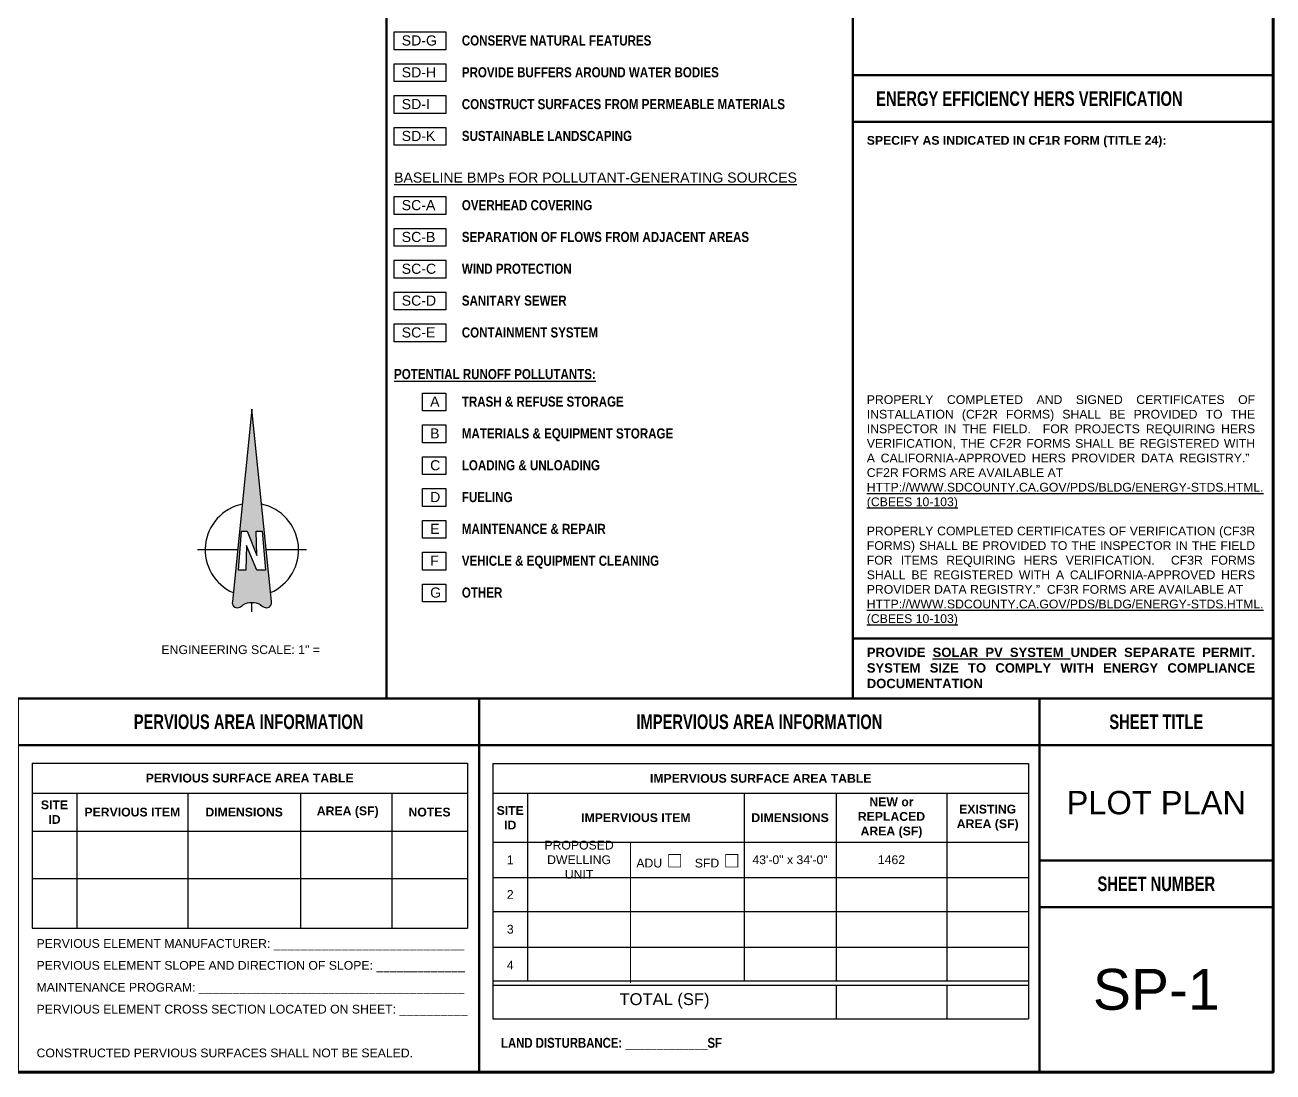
# Model space of a CAD drawing. Header units: inches. Extents: x -3572 to 2430, y -1517 to 3072.
# Drawn here: x 2077.68 to 2091.04, y 102.6 to 113.81 of the extents above; entities that cross this region are included whole.
import ezdxf
from ezdxf.enums import TextEntityAlignment as Align

# ---------------------------------------------------------------- set-up
doc = ezdxf.new("R2010")
doc.units = ezdxf.units.IN
doc.header["$MEASUREMENT"] = 0
doc.layers.add('Plot Plan Border', color=7, linetype='Continuous', lineweight=50)
doc.layers.add('Plot Plan Notes', color=7, linetype='Continuous')
doc.styles.add('Legend', font='ARIALNB.TTF')
doc.styles.get("Standard").update_dxf_attribs({"font": 'arial.ttf'})
doc.styles.add('TITLE', font='ARIALNB.TTF', dxfattribs={"height": 0.4})

# ---------------------------------------------------------------- blocks, each defined once
blk = doc.blocks.new('*T134')
at = {"layer": 'Plot Plan Notes', "color": 0, "linetype": 'ByBlock', "lineweight": -2, "transparency": 16777216}
for p, q in [((0, 0), (4.661, 0)), ((0, 0), (0, -1.766)), ((4.661, 0), (4.661, -1.766)), ((0, -0.319), (4.661, -0.319)), ((0.481, -0.319), (0.481, -1.766)), ((1.668, -0.319), (1.668, -1.766)), ((2.873, -0.319), (2.873, -1.766)), ((3.851, -0.319), (3.851, -1.766)), ((0, -0.729), (4.661, -0.729)), ((0, -1.236), (4.661, -1.236)), ((0, -1.766), (4.661, -1.766))]:
    blk.add_line(p, q, dxfattribs=at)
at = {"layer": 'Plot Plan Notes', "color": 0, "transparency": 16777216, "char_height": 0.09375, "attachment_point": 5}
for s, insert, width in [('{\\fArial|b1|i0|c0|p34;PERVIOUS SURFACE AREA TABLE}', (2.33, -0.16), 4.57648), ('{\\fArial|b1|i0|c0|p34;SITE ID}', (0.24, -0.524), 0.39609), ('{\\fArial|b1|i0|c0|p34;PERVIOUS ITEM}', (1.074, -0.524), 1.10304), ('{\\fArial|b1|i0|c0|p34;DIMENSIONS}', (2.271, -0.524), 1.12062), ('\\A1;{\\fArial|b1|i0|c0|p34; AREA (SF\\H1x;)}', (3.362, -0.524), 0.89376), ('{\\fArial|b1|i0|c0|p34;NOTES}', (4.256, -0.524), 0.72504)]:
    blk.add_mtext(s, dxfattribs=dict(at, insert=insert, width=width))
blk = doc.blocks.new('*T137')
at = {"layer": 'Defpoints', "color": 8, "linetype": 'ByBlock', "lineweight": 0, "transparency": 16777216}
blk.add_line((1.474, -0.842), (1.474, -2.35), dxfattribs=at)
at = {"layer": 'Plot Plan Notes', "color": 0, "linetype": 'ByBlock', "lineweight": -2, "transparency": 16777216}
for p, q in [((0, 0), (5.734, 0)), ((0, 0), (0, -2.35)), ((5.734, 0), (5.734, -2.35)), ((0, -0.319), (5.734, -0.319)), ((0.371, -0.319), (0.371, -0.842)), ((2.688, -0.319), (2.688, -1.22)), ((3.674, -0.319), (3.674, -2.326)), ((4.859, -0.319), (4.859, -2.326)), ((0, -0.842), (0.371, -0.842)), ((1.474, -0.842), (5.734, -0.842)), ((0, -1.22), (0.371, -1.22)), ((2.688, -1.22), (5.734, -1.22)), ((0, -1.583), (0.371, -1.583)), ((2.688, -1.583), (5.734, -1.583)), ((0, -1.966), (0.371, -1.966)), ((2.688, -1.966), (5.734, -1.966))]:
    blk.add_line(p, q, dxfattribs=at)
at = {"layer": 'Plot Plan Notes', "color": 0, "lineweight": -2, "transparency": 16777216}
for p, q in [((0.371, -0.842), (1.474, -0.842)), ((0.371, -0.842), (0.371, -2.326)), ((0.371, -1.22), (2.688, -1.22)), ((2.688, -1.22), (2.688, -2.326)), ((0.371, -1.583), (2.688, -1.583)), ((0.371, -1.966), (2.688, -1.966)), ((0, -2.326), (5.734, -2.326)), ((0, -2.35), (0, -2.733)), ((0, -2.373), (5.734, -2.373)), ((3.674, -2.373), (3.674, -2.733)), ((4.859, -2.373), (4.859, -2.733)), ((5.734, -2.35), (5.734, -2.733)), ((0, -2.733), (5.734, -2.733))]:
    blk.add_line(p, q, dxfattribs=at)
at = {"layer": 'Plot Plan Notes', "color": 0, "transparency": 16777216, "attachment_point": 5}
for s, insert, char_height, width in [('{\\fArial|b1|i0|c0|p34;IMPERVIOUS SURFACE AREA TABLE}', (2.867, -0.16), 0.09375, 5.64977), ('{\\fArial|b1|i0|c0|p34;NEW or REPLACED AREA (\\A1;SF\\A0;)}', (4.267, -0.581), 0.09375, 1.10084), ('{\\fArial|b1|i0|c0|p34;SITE ID}', (0.185, -0.581), 0.09375, 0.28619), ('{\\fArial|b1|i0|c0|p34;IMPERVIOUS ITEM}', (1.53, -0.581), 0.09375, 2.23325), ('{\\fArial|b1|i0|c0|p34;DIMENSIONS}', (3.181, -0.581), 0.09375, 0.90127), ('{\\fArial|b1|i0|c0|p34;EXISTING AREA (\\A1;SF\\A0;\\H1x;)}', (5.297, -0.581), 0.09375, 0.7903), ('{\\C256;PROPOSED DWELLING UNIT}', (0.922, -1.031), 0.09375, 1.01912), ('1', (0.185, -1.031), 0.0938, 0.28619), ('{\\C256;ADU\\H1.76554x; □\\H0.5664x;    SFD\\H1.76554x; □}', (2.081, -1.031), 0.09375, 1.12964), ('43\'-0" x 34\'-0"', (3.181, -1.031), 0.09375, 0.90127), ('1462', (4.267, -1.031), 0.0938, 1.10084), ('2', (0.185, -1.402), 0.0938, 0.28619), ('3', (0.185, -1.775), 0.0938, 0.28619), ('4', (0.185, -2.158), 0.0938, 0.28619), ('TOTAL (SF)', (1.837, -2.542), 0.1267, 3.58967)]:
    blk.add_mtext(s, dxfattribs=dict(at, insert=insert, char_height=char_height, width=width))

msp = doc.modelspace()

# ---------------------------------------------------------------- hatches: boundary and pattern name
at = {"layer": 'Plot Plan Notes'}
h = msp.add_hatch(color=256, dxfattribs=at)
h.paths.add_polyline_path([(2080.10946, 109.69535), (2079.90062, 107.63567, 0.55672372), (2079.96552, 107.56875, 0.10958761), (2080.01577, 107.59797, -0.17639903), (2080.10946, 107.61953, -0.17639903), (2080.20315, 107.59797, 0.10958761), (2080.25341, 107.56875, 0.55672372), (2080.31831, 107.63567)])
h.paths.add_polyline_path([(2080.15415, 108.38899), (2080.21891, 108.38892), (2080.25388, 107.97148), (2080.16329, 107.97148), (2080.05258, 108.23377), (2080.04373, 107.97148), (2079.96505, 107.97148), (2080.00002, 108.38892), (2080.05965, 108.38892), (2080.16168, 108.12587)], flags=16)

# ---------------------------------------------------------------- linework, layer by layer
at = {"layer": 'Plot Plan Border', "lineweight": 90}
msp.add_lwpolyline([(2056.54376, 125.097), (2091.04376, 125.097), (2091.04376, 102.597), (2056.54376, 102.597)], close=True, dxfattribs=at)
at = {"layer": 'Plot Plan Border'}
for points in [[(2081.55198, 124.597), (2086.54376, 124.597), (2086.54376, 106.597), (2081.55198, 106.597)], [(2091.04376, 113.26854), (2086.54376, 113.26854), (2086.54376, 114.98224), (2091.04376, 114.98224)], [(2091.04376, 112.76854), (2086.54376, 112.76854), (2086.54376, 113.26854), (2091.04376, 113.26854)], [(2091.04376, 107.23704), (2086.54376, 107.23704), (2086.54376, 112.76854), (2091.04376, 112.76854)], [(2086.54376, 106.597), (2091.04376, 106.597), (2091.04376, 107.23704), (2086.54376, 107.23704)], [(2077.60379, 106.597), (2082.54376, 106.597), (2082.54376, 106.097), (2077.60379, 106.097)], [(2088.54376, 106.597), (2082.54376, 106.597), (2082.54376, 106.097), (2088.54376, 106.097)], [(2091.04376, 106.097), (2088.54376, 106.097), (2088.54376, 106.597), (2091.04376, 106.597)], [(2082.54376, 106.097), (2077.60379, 106.097), (2077.60379, 102.597), (2082.54376, 102.597)], [(2082.54376, 106.097), (2088.54376, 106.097), (2088.54376, 102.597), (2082.54376, 102.597)], [(2091.04376, 104.86217), (2088.54376, 104.86217), (2088.54376, 106.097), (2091.04376, 106.097)], [(2091.04376, 104.36217), (2088.54376, 104.36217), (2088.54376, 104.86217), (2091.04376, 104.86217)], [(2091.04376, 102.597), (2088.54376, 102.597), (2088.54376, 104.36217), (2091.04376, 104.36217)]]:
    msp.add_lwpolyline(points, close=True, dxfattribs=at)
at = {"layer": 'Plot Plan Notes'}
for p, q in [((2080.10946, 109.69535), (2079.90062, 107.63567)), ((2080.31831, 107.63567), (2080.10946, 109.69535)), ((2079.96505, 107.97148), (2080.00002, 108.38892)), ((2080.00002, 108.38892), (2080.05965, 108.38892)), ((2080.05965, 108.38892), (2080.16168, 108.12587)), ((2080.16168, 108.12587), (2080.15415, 108.38899)), ((2080.15415, 108.38899), (2080.21891, 108.38892)), ((2080.21891, 108.38892), (2080.25388, 107.97148)), ((2079.95661, 108.18791), (2079.52554, 108.18791)), ((2080.05258, 108.23377), (2080.04373, 107.97148)), ((2080.16329, 107.97148), (2080.05258, 108.23377)), ((2080.69339, 108.18791), (2080.26231, 108.18791)), ((2080.04373, 107.97148), (2079.96505, 107.97148)), ((2080.25388, 107.97148), (2080.16329, 107.97148)), ((2080.10946, 107.52396), (2080.10946, 107.61953))]:
    msp.add_line(p, q, dxfattribs=at)
at = {"layer": 'Plot Plan Notes', "color": 0, "lineweight": -2}
for points in [[(2081.63191, 113.73234), (2082.18669, 113.73234), (2082.18669, 113.54163), (2081.63191, 113.54163)], [(2081.63191, 113.39163), (2082.18669, 113.39163), (2082.18669, 113.20093), (2081.63191, 113.20093)], [(2081.63191, 113.05093), (2082.18669, 113.05093), (2082.18669, 112.86022), (2081.63191, 112.86022)], [(2081.63191, 112.71022), (2082.18669, 112.71022), (2082.18669, 112.51952), (2081.63191, 112.51952)], [(2081.63191, 111.96952), (2082.18669, 111.96952), (2082.18669, 111.77882), (2081.63191, 111.77882)], [(2081.63191, 111.62882), (2082.18669, 111.62882), (2082.18669, 111.43811), (2081.63191, 111.43811)], [(2081.63191, 111.28811), (2082.18669, 111.28811), (2082.18669, 111.09741), (2081.63191, 111.09741)], [(2081.63191, 110.94741), (2082.18669, 110.94741), (2082.18669, 110.7567), (2081.63191, 110.7567)], [(2081.63191, 110.6067), (2082.18669, 110.6067), (2082.18669, 110.416), (2081.63191, 110.416)], [(2081.93639, 109.866), (2082.18669, 109.866), (2082.18669, 109.6753), (2081.93639, 109.6753)], [(2081.93639, 109.5253), (2082.18669, 109.5253), (2082.18669, 109.33459), (2081.93639, 109.33459)], [(2081.93639, 109.18459), (2082.18669, 109.18459), (2082.18669, 108.99389), (2081.93639, 108.99389)], [(2081.93639, 108.84389), (2082.18669, 108.84389), (2082.18669, 108.65318), (2081.93639, 108.65318)], [(2081.93639, 108.50318), (2082.18669, 108.50318), (2082.18669, 108.31248), (2081.93639, 108.31248)], [(2081.93639, 108.16248), (2082.18669, 108.16248), (2082.18669, 107.97178), (2081.93639, 107.97178)], [(2081.93639, 107.82178), (2082.18669, 107.82178), (2082.18669, 107.63107), (2081.93639, 107.63107)]]:
    msp.add_lwpolyline(points, close=True, dxfattribs=at)
at = {"layer": 'Plot Plan Notes'}
for centre, radius, start, end in [((2080.10946, 108.18791), 0.5, 101.916676, 246.503662), ((2080.10946, 108.18791), 0.5, 293.496338, 78.083324), ((2079.9538, 107.62232), 0.05484, 165.910233, 282.33313), ((2079.92478, 107.69664), 0.13422, 287.66906, 312.684865), ((2080.09222, 107.4801), 0.14049, 82.951328, 122.967343), ((2080.1267, 107.4801), 0.14049, 57.032657, 97.048672), ((2080.29415, 107.69664), 0.13422, 227.315135, 252.33094), ((2080.26512, 107.62232), 0.05484, 257.66687, 14.089767)]:
    msp.add_arc(centre, radius, start, end, dxfattribs=at)

# ---------------------------------------------------------------- block references
for name, p in [('*T134', (2077.7556, 105.9033)), ('*T137', (2082.69096, 105.90035))]:
    msp.add_blockref(name, p)

# ---------------------------------------------------------------- texts
at = {"layer": 'Plot Plan Notes', "color": 0, "lineweight": -2}
for s, height, p in [('SD-G', 0.108133, (2081.71366, 113.58729)), ('SD-H', 0.108133, (2081.71366, 113.24659)), ('SD-I', 0.108133, (2081.71366, 112.90589)), ('SD-K', 0.108133, (2081.71366, 112.56518)), ('%%UBASELINE BMPs FOR POLLUTANT-GENERATING SOURCES', 0.1081326, (2081.63191, 112.11952)), ('SC-A', 0.108133, (2081.71366, 111.82448)), ('SC-B', 0.108133, (2081.71366, 111.48377)), ('SC-C', 0.108133, (2081.71366, 111.14307)), ('SC-D', 0.108133, (2081.71366, 110.80237)), ('SC-E', 0.108133, (2081.71366, 110.46166)), ('A', 0.10813, (2082.01814, 109.72096)), ('B', 0.10813, (2082.01814, 109.38025)), ('C', 0.10813, (2082.01814, 109.03955)), ('D', 0.10813, (2082.01814, 108.69885)), ('E', 0.10813, (2082.01814, 108.35814)), ('F', 0.10813, (2082.01814, 108.01744)), ('G', 0.10813, (2082.01814, 107.67673))]:
    msp.add_text(s, height=height, dxfattribs=at).set_placement(p)
at = {"layer": 'Plot Plan Notes', "color": 0, "lineweight": -2, "style": 'Legend'}
for s, height, p in [('CONSERVE NATURAL FEATURES', 0.1081326, (2082.35751, 113.58729)), ('PROVIDE BUFFERS AROUND WATER BODIES', 0.1081326, (2082.35751, 113.24659)), ('CONSTRUCT SURFACES FROM PERMEABLE MATERIALS', 0.1081326, (2082.35751, 112.90589)), ('SUSTAINABLE LANDSCAPING', 0.1081326, (2082.35751, 112.56518)), ('OVERHEAD COVERING', 0.1081326, (2082.35751, 111.82448)), ('SEPARATION OF FLOWS FROM ADJACENT AREAS', 0.1081326, (2082.35751, 111.48377)), ('WIND PROTECTION', 0.1081326, (2082.35751, 111.14307)), ('SANITARY SEWER', 0.1081326, (2082.35751, 110.80237)), ('CONTAINMENT SYSTEM', 0.1081326, (2082.35751, 110.46166)), ('%%UPOTENTIAL RUNOFF POLLUTANTS:', 0.1081326, (2081.63191, 110.016)), ('TRASH & REFUSE STORAGE', 0.1081326, (2082.35751, 109.72096)), ('MATERIALS & EQUIPMENT STORAGE', 0.1081326, (2082.35751, 109.38025)), ('LOADING & UNLOADING', 0.1081326, (2082.35751, 109.03955)), ('FUELING', 0.108133, (2082.35751, 108.69885)), ('MAINTENANCE & REPAIR', 0.1081326, (2082.35751, 108.35814)), ('VEHICLE & EQUIPMENT CLEANING', 0.1081326, (2082.35751, 108.01744)), ('OTHER', 0.108133, (2082.35751, 107.67673))]:
    msp.add_text(s, height=height, dxfattribs=at).set_placement(p)
at = {"layer": 'Plot Plan Notes', "style": 'TITLE', "width": 0.88}
msp.add_text('ENERGY EFFICIENCY HERS VERIFICATION', height=0.15625, dxfattribs=at).set_placement((2086.79376, 113.01854), align=Align.MIDDLE_LEFT)
at = {"layer": 'Plot Plan Notes'}
msp.add_text('ENGINEERING SCALE: 1" =', height=0.0944, dxfattribs=at).set_placement((2079.14013, 107.07179))
at = {"layer": 'Plot Plan Notes', "style": 'TITLE', "width": 0.88}
for s, p in [('PERVIOUS AREA INFORMATION', (2080.07377, 106.347)), ('IMPERVIOUS AREA INFORMATION', (2085.54376, 106.347)), ('SHEET TITLE', (2089.79376, 106.347)), ('SHEET NUMBER', (2089.79376, 104.61217))]:
    msp.add_text(s, height=0.15625, dxfattribs=at).set_placement(p, align=Align.MIDDLE_CENTER)
at = {"layer": 'Plot Plan Notes'}
for s, width, gutter_width, heights, insert, char_height, attachment_point in [('\\A1;{\\fArial|b1|i0|c0|p34;SPECIFY AS INDICATED IN CF1R FORM (TITLE 24):}', 4.3923726, 1, [3.94465], (2086.69376, 112.61854), 0.09375, 1), ('\\pxqj;PROPERLY COMPLETED AND SIGNED CERTIFICATES OF INSTALLATION (CF2R FORMS) SHALL BE PROVIDED TO THE INSPECTOR IN THE FIELD.  FOR PROJECTS REQUIRING HERS VERIFICATION, THE CF2R FORMS SHALL BE REGISTERED WITH A CALIFORNIA-APPROVED HERS PROVIDER DATA REGISTRY.”  CF2R FORMS ARE AVAILABLE AT \\P{\\LHTTP://WWW.SDCOUNTY.CA.GOV/PDS/BLDG/ENERGY-STDS.HTML. (CBEES 10-103)\\P\\pq*;}\\P\\pqj;PROPERLY COMPLETED CERTIFICATES OF VERIFICATION (CF3R FORMS) SHALL BE PROVIDED TO THE INSPECTOR IN THE FIELD FOR ITEMS REQUIRING HERS VERIFICATION.  CF3R FORMS SHALL BE REGISTERED WITH A CALIFORNIA-APPROVED HERS PROVIDER DATA REGISTRY.”  CF3R FORMS ARE AVAILABLE AT \\P{\\LHTTP://WWW.SDCOUNTY.CA.GOV/PDS/BLDG/ENERGY-STDS.HTML. (CBEES 10-103)}', 4.1456525, 1, [3.20611], (2086.69376, 109.84286), 0.09375, 1), ('\\pxqj;{\\fArial|b1|i0|c0|p34;PROVIDE \\LSOLAR PV SYSTEM\\l UNDER SEPARATE PERMIT. SYSTEM SIZE TO COMPLY WITH ENERGY COMPLIANCE DOCUMENTATION}', 4.1456525, 1, [3.20611], (2086.69376, 107.14052), 0.1, 1), ('PLOT PLAN', 3.5342915, 0.8, [2.56489], (2089.79376, 105.47958), 0.25, 5), ('\\A1;\\pxsm1.5;PERVIOUS ELEMENT MANUFACTURER: ____________________________\\PPERVIOUS ELEMENT SLOPE AND DIRECTION OF SLOPE: _____________\\PMAINTENANCE PROGRAM: _______________________________________\\PPERVIOUS ELEMENT CROSS SECTION LOCATED ON SHEET: __________\\P\\PCONSTRUCTED PERVIOUS SURFACES SHALL NOT BE SEALED.', 4.7808047, 1, [3.94465], (2077.80397, 104.02037), 0.09375, 1), ('SP-1', 1.6293059, 1.4, [1.14092], (2089.79376, 103.47958), 0.4375, 5)]:
    msp.add_mtext_dynamic_manual_height_columns(s, width=width, gutter_width=gutter_width, heights=heights, dxfattribs=dict(at, insert=insert, char_height=char_height, attachment_point=attachment_point))
at = {"layer": 'Plot Plan Notes', "insert": (2082.77739, 102.96294), "char_height": 0.1062, "attachment_point": 1, "style": 'Legend'}
msp.add_mtext_dynamic_manual_height_columns('\\A1;LAND DISTURBANCE: _____________SF', width=3.0186753, gutter_width=1, heights=[0], dxfattribs=at)

doc.saveas('drawing.dxf')
